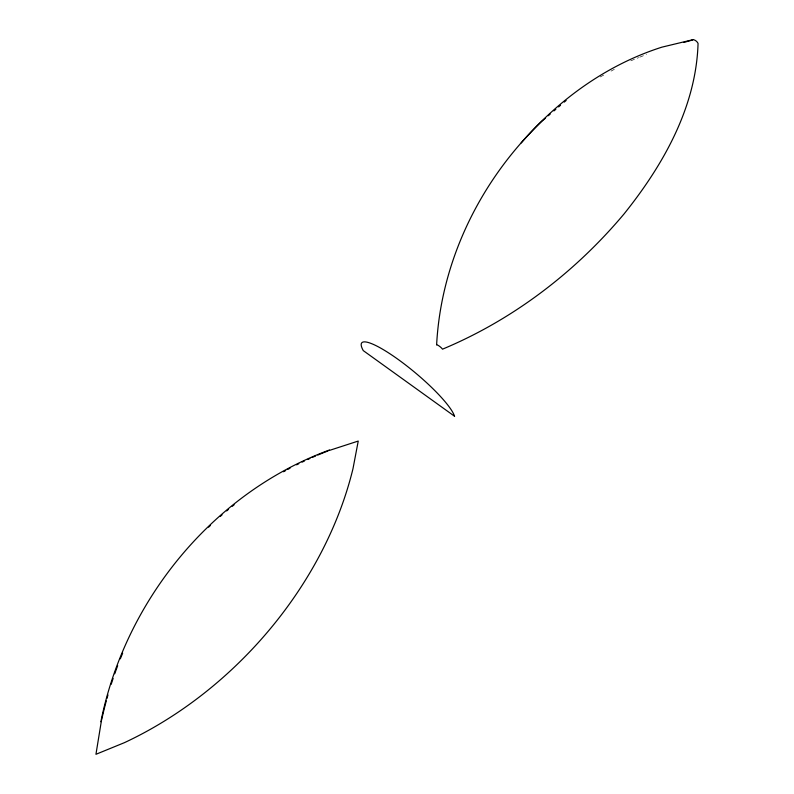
<?xml version="1.0" encoding="UTF-8"?>
<svg xmlns="http://www.w3.org/2000/svg" width="794" height="794" viewBox="0 0 794 794"><rect width="100%" height="100%" fill="white"/><g stroke="black" fill="none" stroke-linecap="round" stroke-linejoin="round"><path stroke-width="0.6" stroke-dasharray="3.97 2.98" d="M600.175 76.978L604.522 74.636M611.062 71.113L614.328 69.356M630.744 60.82L638.614 57.644M639.736 57.188L646.485 54.468"/><path stroke-width="1.19" d="M101.314 721.399L95.945 754.3L124.36 742.688A326.8 239.758 -46.9 0 0 353.002 468.609L358.243 441.057L329.192 450.486M100.868 721.736C125.234 600.502 212.673 492.915 329.441 450M521.162 142.96C558.768 99.568 606.914 64.671 661.918 47.154L692.884 39.7M545.518 118.127L541.766 121.323C480.906 179.682 440.988 260.422 436.611 345.053A4.039 0.883 39.9 0 1 439.142 346.015A4.039 0.883 39.9 0 1 442.506 349.171C512.904 319.784 575.104 272.282 624.044 213.943C663.03 165.291 696.1 107.299 698.055 43.511A3.811 1.846 39.7 0 0 695.068 40.305A3.811 1.846 39.7 0 0 692.031 40.166L683.723 42.459M548.326 115.716L550.202 114.118M553.944 110.912L555.82 109.314M558.629 106.912L560.504 105.304M564.256 102.098L566.122 100.501M101.572 720.188A379.532 363.88 84.6 0 1 106.297 700.884M106.952 698.502A379.532 363.88 84.6 0 1 107.964 694.929M111.2 684.299A379.532 363.88 84.6 0 1 113.125 678.443M114.733 673.788A379.532 363.88 84.6 0 1 117.681 665.7M120.341 658.831A379.532 363.88 84.6 0 1 122.663 653.164M208.604 527.166A379.532 363.88 84.6 0 1 210.36 525.489M220.216 516.467A379.532 363.88 84.6 0 1 222.042 514.869M226.647 510.929A379.532 363.88 84.6 0 1 228.503 509.381M232.245 506.314A379.532 363.88 84.6 0 1 234.121 504.805M283.527 471.735A379.532 363.88 84.6 0 1 285.691 470.544M287.855 469.373A379.532 363.88 84.6 0 1 290.038 468.212M296.609 464.827A379.532 363.88 84.6 0 1 298.802 463.736M302.127 462.118A379.532 363.88 84.6 0 1 304.35 461.066M307.695 459.508A379.532 363.88 84.6 0 1 309.928 458.485M312.181 457.483A379.532 363.88 84.6 0 1 315.555 456.014M317.818 455.051A379.532 363.88 84.6 0 1 328.051 450.923M454.555 416.264L363.265 350.611A60.433 11.384 39.9 0 1 397.973 359.305A60.433 11.384 39.9 0 1 454.555 416.264"/></g></svg>
